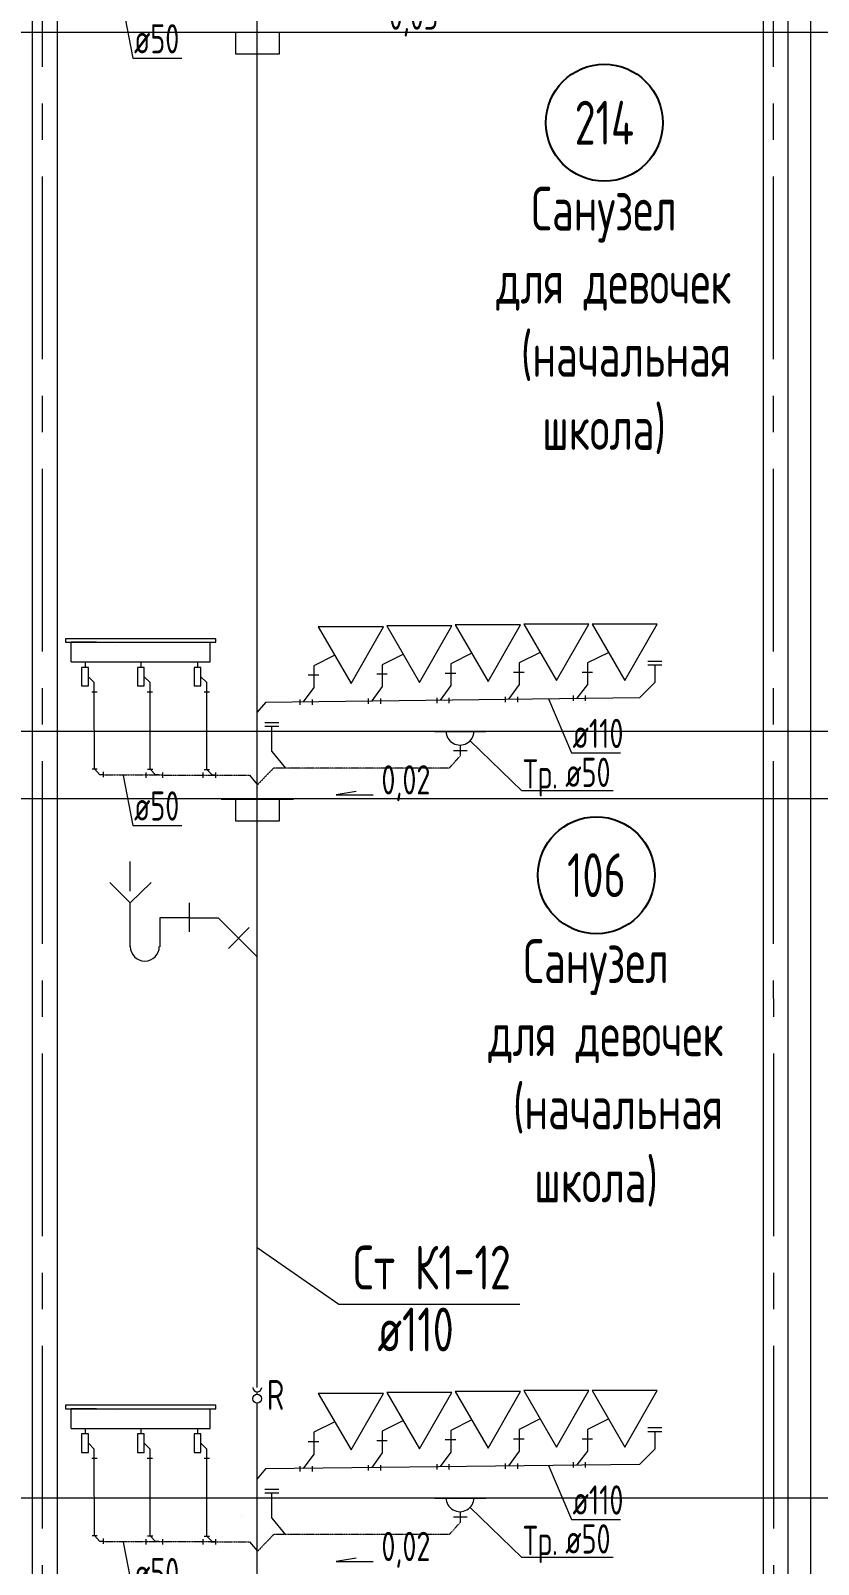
# Model space of a CAD drawing. Header units: millimetres. Extents: x -8689834 to 9419935, y -370377 to 166066.
# Drawn here: x -237471 to -232081, y -19607 to -9113 of the extents above; entities that cross this region are included whole.
import ezdxf
from ezdxf.enums import TextEntityAlignment as Align

# ---------------------------------------------------------------- set-up
doc = ezdxf.new("R2010")
doc.units = ezdxf.units.MM
doc.header["$MEASUREMENT"] = 0
doc.linetypes.add('CENTER', pattern=[2, 1.25, -0.25, 0.25, -0.25])
doc.linetypes.add('gost5', pattern=[0.137795, 0.098425, -0.03937, 0, 0])
doc.layers.get('0').update_dxf_attribs({"color": 250, "lineweight": 9})
for name, color, linetype, lineweight in [('_0', 250, 'Continuous', 9), ('АР_Маркер экспликации', 239, 'Continuous', 13), ('АР_Номер помещения', 1, 'Continuous', 25), ('АР_Оси', 195, 'Continuous', 9), ('АР_Помещения_площадь', 19, 'Continuous', 9), ('ВК_канализация', 32, 'Continuous', 30)]:
    doc.layers.add(name, color=color, linetype=linetype, lineweight=lineweight)
for name, color, linetype in [('PDF _0', 7, 'Continuous'), ('PDF __ВК-Text В1', 7, 'Continuous'), ('PDF __ВК-В1', 5, 'Continuous'), ('PDF __ВК-противопожарные муфты', 1, 'Continuous'), ('PDF __ВК-стены', 7, 'Continuous'), ('PDF __К14', 3, 'Continuous'), ('PDF __Сантехника', 7, 'Continuous'), ('PDF _TEKSTBK', 7, 'Continuous'), ('АР_Таблицы', 250, 'Continuous')]:
    doc.layers.add(name, color=color, linetype=linetype)
doc.layers.add('PDF __ВК-К1', color=7, linetype='Continuous', true_color=0xb80000)
doc.styles.add('ISOCPEUR', font='isocpeur.ttf', dxfattribs={"width": 0.7})
doc.styles.get("Standard").update_dxf_attribs({"font": 'isocpeur.ttf', "width": 0.7})

# ---------------------------------------------------------------- blocks, each defined once
blk = doc.blocks.new('*U3376')
at = {"layer": 'АР_Номер помещения', "color": 7}
blk.add_circle((-15720, 4793), 400, dxfattribs=at)
at = {"layer": 'АР_Помещения_площадь', "color": 7}
blk.add_line((-13545, 633), (-13545, 633), dxfattribs=at)
at = {"color": 7, "style": 'ISOCPEUR', "width": 0.7, "flags": 1}
blk.add_attdef('КАТЕГОРИЯ', (-499, -2092), '', height=250, dxfattribs=at)
at = {"layer": 'АР_Номер помещения', "color": 7, "style": 'ISOCPEUR', "width": 0.7}
blk.add_attdef('НОМЕР_ПОМЕЩЕНИЯ', text='', height=300, dxfattribs=at).set_placement((-15720, 4793), align=Align.MIDDLE_CENTER)
at = {"layer": 'АР_Помещения_площадь', "color": 7, "lineweight": 30, "width": 0.7, "flags": 104}
blk.add_attdef('ИМЯ_ПОМЕЩЕНИЯ', text='', height=100, dxfattribs=at).set_placement((158, 1217), align=Align.MIDDLE_CENTER)
at = {"layer": 'АР_Помещения_площадь', "color": 7, "style": 'ISOCPEUR', "width": 0.7}
blk.add_attdef('ПЛОЩАДЬ_ПОМЕЩЕНИЯ', text='', height=200, dxfattribs=at).set_placement((-13540, 880), align=Align.MIDDLE_RIGHT)
blk = doc.blocks.new('*U3377')
at = {"layer": 'АР_Номер помещения', "color": 7}
blk.add_circle((-15720, 4793), 400, dxfattribs=at)
at = {"layer": 'АР_Помещения_площадь', "color": 7}
blk.add_line((-13545, 633), (-13545, 633), dxfattribs=at)
at = {"color": 7, "style": 'ISOCPEUR', "width": 0.7, "flags": 1}
blk.add_attdef('КАТЕГОРИЯ', (-499, -2092), '', height=250, dxfattribs=at)
at = {"layer": 'АР_Номер помещения', "color": 7, "style": 'ISOCPEUR', "width": 0.7}
blk.add_attdef('НОМЕР_ПОМЕЩЕНИЯ', text='', height=300, dxfattribs=at).set_placement((-15720, 4793), align=Align.MIDDLE_CENTER)
at = {"layer": 'АР_Помещения_площадь', "color": 7, "lineweight": 30, "width": 0.7, "flags": 104}
blk.add_attdef('ИМЯ_ПОМЕЩЕНИЯ', text='', height=100, dxfattribs=at).set_placement((158, 1217), align=Align.MIDDLE_CENTER)
at = {"layer": 'АР_Помещения_площадь', "color": 7, "style": 'ISOCPEUR', "width": 0.7}
blk.add_attdef('ПЛОЩАДЬ_ПОМЕЩЕНИЯ', text='', height=200, dxfattribs=at).set_placement((-13540, 880), align=Align.MIDDLE_RIGHT)
blk = doc.blocks.new('*U3320')
at = {"layer": 'АР_Номер помещения', "color": 7}
blk.add_circle((-15720, 4793), 400, dxfattribs=at)
at = {"layer": 'АР_Помещения_площадь', "color": 7}
blk.add_line((-13545, 633), (-13545, 633), dxfattribs=at)
at = {"color": 7, "style": 'ISOCPEUR', "width": 0.7, "flags": 1}
blk.add_attdef('КАТЕГОРИЯ', (-499, -2092), '', height=250, dxfattribs=at)
at = {"layer": 'АР_Номер помещения', "color": 7, "style": 'ISOCPEUR', "width": 0.7}
blk.add_attdef('НОМЕР_ПОМЕЩЕНИЯ', text='', height=300, dxfattribs=at).set_placement((-15720, 4793), align=Align.MIDDLE_CENTER)
at = {"layer": 'АР_Помещения_площадь', "color": 7, "lineweight": 30, "width": 0.7, "flags": 104}
blk.add_attdef('ИМЯ_ПОМЕЩЕНИЯ', text='', height=100, dxfattribs=at).set_placement((158, 1217), align=Align.MIDDLE_CENTER)
at = {"layer": 'АР_Помещения_площадь', "color": 7, "style": 'ISOCPEUR', "width": 0.7}
blk.add_attdef('ПЛОЩАДЬ_ПОМЕЩЕНИЯ', text='', height=200, dxfattribs=at).set_placement((-13540, 880), align=Align.MIDDLE_RIGHT)
blk = doc.blocks.new('*U3314')
at = {"layer": 'АР_Номер помещения', "color": 7}
blk.add_circle((-15720, 4793), 400, dxfattribs=at)
at = {"layer": 'АР_Помещения_площадь', "color": 7}
blk.add_line((-13545, 633), (-13545, 633), dxfattribs=at)
at = {"color": 7, "style": 'ISOCPEUR', "width": 0.7, "flags": 1}
blk.add_attdef('КАТЕГОРИЯ', (-499, -2092), '', height=250, dxfattribs=at)
at = {"layer": 'АР_Номер помещения', "color": 7, "style": 'ISOCPEUR', "width": 0.7}
blk.add_attdef('НОМЕР_ПОМЕЩЕНИЯ', text='', height=300, dxfattribs=at).set_placement((-15720, 4793), align=Align.MIDDLE_CENTER)
at = {"layer": 'АР_Помещения_площадь', "color": 7, "lineweight": 30, "width": 0.7, "flags": 104}
blk.add_attdef('ИМЯ_ПОМЕЩЕНИЯ', text='', height=100, dxfattribs=at).set_placement((158, 1217), align=Align.MIDDLE_CENTER)
at = {"layer": 'АР_Помещения_площадь', "color": 7, "style": 'ISOCPEUR', "width": 0.7}
blk.add_attdef('ПЛОЩАДЬ_ПОМЕЩЕНИЯ', text='', height=200, dxfattribs=at).set_placement((-13540, 880), align=Align.MIDDLE_RIGHT)

msp = doc.modelspace()

# ---------------------------------------------------------------- linework, layer by layer
at = {"layer": '_0', "color": 244, "ltscale": 500, "true_color": 0x991b1e}
for points in [[(-235820.4, -14045), (-235726.5, -14158.9)], [(-235820.4, -19289.9), (-235726.5, -19403.8)]]:
    msp.add_lwpolyline(points, dxfattribs=at)
at = {"layer": 'PDF _0', "color": 3, "lineweight": 13}
for centre in [(-234533.2, -13906.4), (-234533.2, -13906.4), (-234533.2, -19151.3), (-234533.2, -19151.3)]:
    msp.add_arc(centre, 95.2, 179.99999, 0.00001, dxfattribs=at)
at = {"layer": 'PDF __ВК-Text В1', "lineweight": 13}
for points in [[(-235244, -14318.6), (-235380.3, -14341.6), (-235126.9, -14341.6)], [(-235244, -19563.5), (-235380.3, -19586.5), (-235126.9, -19586.5)]]:
    msp.add_lwpolyline(points, dxfattribs=at)
at = {"layer": 'PDF __ВК-В1', "color": 244, "lineweight": 13, "true_color": 0x991b1e}
for points in [[(-235920.4, -18396.3), (-235920.3, -2230.1)], [(-235921.4, -19994.7), (-235921.4, -18503.1)]]:
    msp.add_lwpolyline(points, dxfattribs=at)
at = {"layer": 'PDF __ВК-К1', "color": 244, "lineweight": 13, "true_color": 0x991b1e}
for points in [[(-233248.4, -13426.5), (-233151.2, -13426.5)], [(-235499.7, -13524.1), (-235572.3, -13524.1)], [(-235534.3, -13458.5), (-235534.3, -13607)], [(-235030.7, -13517), (-235103.2, -13517)], [(-235065.2, -13451.4), (-235065.2, -13599.9)], [(-234562.5, -13511.1), (-234635, -13511.1)], [(-234597, -13445.4), (-234597, -13594)], [(-234094.3, -13505.1), (-234166.8, -13505.1)], [(-234128.8, -13439.5), (-234128.8, -13588)], [(-233626, -13505.1), (-233698.5, -13505.1)], [(-233660.5, -13439.5), (-233660.5, -13588)], [(-233305.4, -13678), (-233198.6, -13571.3), (-233198.6, -13452.6)], [(-233248.4, -13452.6), (-233151.2, -13452.6)], [(-237053, -13636.2), (-237016.6, -13636.2)], [(-237034.1, -14164.9), (-237035.6, -13631.1)], [(-236673.1, -13636.2), (-236636.7, -13636.2)], [(-236654, -14167.2), (-236654, -13634.9)], [(-236284.5, -13636.2), (-236248, -13636.2)], [(-236265.4, -14168.5), (-236265.4, -13636.2)], [(-235534.3, -13607), (-235606.8, -13706.2)], [(-235065.2, -13599.9), (-235137.7, -13699.1)], [(-234597, -13594), (-234669.5, -13693.2)], [(-234128.8, -13588), (-234201.3, -13687.2)], [(-233660.5, -13588), (-233733.1, -13681.3)], [(-233305.4, -13678), (-235864.9, -13709.4)], [(-235627.4, -13726.7), (-235627.4, -13690.2)], [(-235543.7, -13726.7), (-235543.7, -13690.2)], [(-235158.4, -13719.6), (-235158.4, -13683.2)], [(-235074.6, -13719.6), (-235074.6, -13683.2)], [(-234690.2, -13713.6), (-234690.2, -13677.2)], [(-234606.4, -13713.6), (-234606.4, -13677.2)], [(-234221.9, -13707.7), (-234221.9, -13671.2)], [(-234138.2, -13707.7), (-234138.2, -13671.2)], [(-233757.6, -13698.9), (-233757.6, -13662.5)], [(-233673.9, -13698.9), (-233673.9, -13662.5)], [(-235869.9, -13846.4), (-235772.6, -13846.4)], [(-235869.9, -13872.5), (-235772.6, -13872.5)], [(-235820.4, -14045), (-235821.3, -13872.5), (-235821.3, -13872.5)], [(-234704.6, -13908.5), (-234357.5, -13908.5)], [(-234484.5, -14039.8), (-234577.6, -14039.8)], [(-234484.5, -14039.8), (-234577.6, -14039.8)], [(-234531, -14073.6), (-234530.4, -14001.7)], [(-237051.4, -14165), (-237015, -14165)], [(-236973.2, -14205.3), (-236997.4, -14205.3), (-237034.1, -14165)], [(-236973.4, -14220.5), (-236973.4, -14184)], [(-236682, -14189.1), (-236682, -14225.6)], [(-236672.6, -14167.2), (-236636.2, -14167.2)], [(-236593.5, -14206.1), (-236616, -14206.1), (-236654, -14167.2)], [(-236568.2, -14189.1), (-236568.2, -14225.6)], [(-236293.3, -14189.1), (-236293.3, -14225.6)], [(-236284.2, -14168.5), (-236247.7, -14168.5)], [(-236204.8, -14207.1), (-236227.4, -14207.1), (-236265.4, -14168.5)], [(-236204.9, -14225.6), (-236204.9, -14189.1)], [(-233248.4, -18671.4), (-233151.2, -18671.4)], [(-235499.7, -18769), (-235572.3, -18769)], [(-235534.3, -18703.4), (-235534.3, -18851.9)], [(-235030.7, -18761.9), (-235103.2, -18761.9)], [(-235065.2, -18696.3), (-235065.2, -18844.8)], [(-234562.5, -18755.9), (-234635, -18755.9)], [(-234597, -18690.3), (-234597, -18838.9)], [(-234094.3, -18750), (-234166.8, -18750)], [(-234128.8, -18684.4), (-234128.8, -18832.9)], [(-233626, -18750), (-233698.5, -18750)], [(-233660.5, -18684.4), (-233660.5, -18832.9)], [(-233305.4, -18922.9), (-233198.6, -18816.1), (-233198.6, -18697.5)], [(-233248.4, -18697.5), (-233151.2, -18697.5)], [(-237053, -18881.1), (-237016.6, -18881.1)], [(-237034.1, -19409.8), (-237035.6, -18876)], [(-236673.1, -18881.1), (-236636.7, -18881.1)], [(-236654, -19412), (-236654, -18879.8)], [(-236284.5, -18881.1), (-236248, -18881.1)], [(-236265.4, -19413.4), (-236265.4, -18881.1)], [(-235534.3, -18851.9), (-235606.8, -18951.1)], [(-235065.2, -18844.8), (-235137.7, -18944)], [(-234597, -18838.9), (-234669.5, -18938.1)], [(-234128.8, -18832.9), (-234201.3, -18932.1)], [(-233660.5, -18832.9), (-233733.1, -18926.2)], [(-233305.4, -18922.9), (-235864.9, -18954.3)], [(-235627.4, -18971.6), (-235627.4, -18935.1)], [(-235543.7, -18971.6), (-235543.7, -18935.1)], [(-235158.4, -18964.5), (-235158.4, -18928)], [(-235074.6, -18964.5), (-235074.6, -18928)], [(-234690.2, -18958.5), (-234690.2, -18922.1)], [(-234606.4, -18958.5), (-234606.4, -18922.1)], [(-234221.9, -18952.6), (-234221.9, -18916.1)], [(-234138.2, -18952.6), (-234138.2, -18916.1)], [(-233757.6, -18943.8), (-233757.6, -18907.3)], [(-233673.9, -18943.8), (-233673.9, -18907.3)], [(-235869.9, -19091.3), (-235772.6, -19091.3)], [(-235869.9, -19117.4), (-235772.6, -19117.4)], [(-235820.4, -19289.9), (-235821.3, -19117.4), (-235821.3, -19117.4)], [(-234704.6, -19153.4), (-234357.5, -19153.4)], [(-234484.5, -19284.6), (-234577.6, -19284.6)], [(-234484.5, -19284.6), (-234577.6, -19284.6)], [(-234531, -19318.5), (-234530.4, -19246.5)], [(-237051.4, -19409.8), (-237015, -19409.8)], [(-236973.2, -19450.2), (-236997.4, -19450.2), (-237034.1, -19409.8)], [(-236672.6, -19412), (-236636.2, -19412)], [(-236593.5, -19451), (-236616, -19451), (-236654, -19412)], [(-236973.4, -19465.4), (-236973.4, -19428.9)], [(-236682, -19434), (-236682, -19470.4)], [(-236568.2, -19434), (-236568.2, -19470.4)], [(-236293.3, -19434), (-236293.3, -19470.4)], [(-236284.2, -19413.4), (-236247.7, -19413.4)], [(-236204.8, -19451.9), (-236227.4, -19451.9), (-236265.4, -19413.4)], [(-236204.9, -19470.4), (-236204.9, -19434)]]:
    msp.add_lwpolyline(points, dxfattribs=at)
at = {"layer": 'PDF __ВК-К1', "lineweight": 13}
for points in [[(-234704.6, -13908.5), (-234357.5, -13908.5)], [(-236387.7, -15081), (-236387.7, -15279.9)], [(-236387.7, -15182.6), (-236586.7, -15182.6)], [(-236387.7, -15182.6), (-236188.8, -15182.6), (-235922.1, -15449.3)], [(-235977.1, -15250.3), (-236116.8, -15394.2)], [(-234704.6, -19153.4), (-234357.5, -19153.4)]]:
    msp.add_lwpolyline(points, dxfattribs=at)
at = {"layer": 'PDF __ВК-К1', "color": 244, "linetype": 'gost5', "lineweight": 13, "ltscale": 0.5, "true_color": 0x991b1e}
for points in [[(-234531, -14073.6), (-234607.2, -14158.3), (-235808.7, -14158.3), (-235918.8, -14272.6)], [(-234531, -19318.5), (-234607.2, -19403.2), (-235808.7, -19403.2), (-235918.8, -19517.5)]]:
    msp.add_lwpolyline(points, dxfattribs=at)
at = {"layer": 'PDF __ВК-противопожарные муфты', "lineweight": 13}
for points in [[(-236166.9, -9122.9), (-235921.4, -9122.9), (-235671.6, -9122.9)], [(-236069.5, -9122.9), (-236069.5, -9271.1), (-235769, -9271.1), (-235769, -9122.9)], [(-236166.9, -14372.1), (-235921.4, -14372.1), (-235671.6, -14372.1)], [(-236069.5, -14372.1), (-236069.5, -14520.2), (-235769, -14520.2), (-235769, -14372.1)]]:
    msp.add_lwpolyline(points, dxfattribs=at)
at = {"layer": 'PDF __ВК-стены', "color": 18, "lineweight": 13, "true_color": 0x000000}
for points in [[(-237459.8, 2298.1), (-237459.8, -24400.4)], [(-237290.4, 2298.1), (-237290.4, -24400.4)], [(-232459, 2298.1), (-232459, -24400.4)], [(-232289.6, 2298.1), (-232289.6, -24400.4)], [(-232134, 2298.1), (-232134, -24400.4)], [(-278656.6, -9122.9), (-223080.9, -9122.9)], [(-278656.6, -13906.4), (-223080.9, -13906.4)], [(-278656.6, -14367.8), (-223080.9, -14367.8)], [(-278656.6, -19151.3), (-223080.9, -19151.3)]]:
    msp.add_lwpolyline(points, dxfattribs=at)
at = {"layer": 'PDF __К14', "lineweight": 13}
msp.add_lwpolyline([(-236789.9, -15000.6), (-236789.9, -14797.4)], dxfattribs=at)
at = {"layer": 'PDF __Сантехника', "lineweight": 13}
for points in [[(-235278.6, -13579.4), (-235057.6, -13192.5), (-235503.2, -13192.5)], [(-234809.6, -13572.3), (-234588.5, -13185.4), (-235034.1, -13185.4)], [(-234341.4, -13566.3), (-234120.3, -13179.4), (-234565.9, -13179.4)], [(-233873.2, -13560.4), (-233652.1, -13173.5), (-234097.7, -13173.5)], [(-233404.9, -13560.4), (-233183.8, -13173.5), (-233629.5, -13173.5)], [(-236204.7, -13273.6), (-237231.7, -13273.6), (-237231.7, -13297.9), (-236204.7, -13297.9)], [(-237075.6, -13469.6), (-237122.4, -13469.6), (-237122.4, -13596.3), (-237075.6, -13596.3)], [(-236695.6, -13469.6), (-236740.8, -13469.6), (-236740.8, -13596.3), (-236695.6, -13596.3)], [(-236307, -13469.6), (-236352.1, -13469.6), (-236352.1, -13596.3), (-236307, -13596.3)], [(-235278.6, -18824.3), (-235057.6, -18437.4), (-235503.2, -18437.4)], [(-234809.6, -18817.2), (-234588.5, -18430.3), (-235034.1, -18430.3)], [(-234341.4, -18811.2), (-234120.3, -18424.3), (-234565.9, -18424.3)], [(-233873.2, -18805.3), (-233652.1, -18418.4), (-234097.7, -18418.4)], [(-233404.9, -18805.3), (-233183.8, -18418.4), (-233629.5, -18418.4)], [(-236204.7, -18518.5), (-237231.7, -18518.5), (-237231.7, -18542.8), (-236204.7, -18542.8)], [(-237075.6, -18714.5), (-237122.4, -18714.5), (-237122.4, -18841.2), (-237075.6, -18841.2)], [(-236695.6, -18714.5), (-236740.8, -18714.5), (-236740.8, -18841.2), (-236695.6, -18841.2)], [(-236307, -18714.5), (-236352.1, -18714.5), (-236352.1, -18841.2), (-236307, -18841.2)]]:
    msp.add_lwpolyline(points, close=True, dxfattribs=at)
for points in [[(-237193.6, -13431.5), (-237193.6, -13297.9)], [(-237020.1, -13297.9), (-237193.6, -13297.9)], [(-236242.8, -13431.5), (-236242.8, -13297.9)], [(-235389.2, -13385.9), (-235534.3, -13458.5)], [(-234920.1, -13378.8), (-235065.2, -13451.4)], [(-234451.9, -13372.9), (-234597, -13445.4)], [(-233983.7, -13366.9), (-234128.8, -13439.5)], [(-233515.5, -13366.9), (-233660.5, -13439.5)], [(-237193.6, -13431.5), (-236242.8, -13431.5)], [(-237098.1, -13431.5), (-237098.1, -13469.6)], [(-237035.7, -13573.7), (-237075.6, -13533.8)], [(-236718.2, -13431.5), (-236718.2, -13469.6)], [(-236654, -13573.7), (-236695.6, -13533.8)], [(-236329.6, -13431.5), (-236329.6, -13469.6)], [(-236265.4, -13573.7), (-236307, -13533.8)], [(-237035.7, -13636.2), (-237035.7, -13573.7)], [(-236654, -13636.2), (-236654, -13573.7)], [(-236265.4, -13636.2), (-236265.4, -13573.7)], [(-237193.6, -18676.4), (-237193.6, -18542.8)], [(-237020.1, -18542.8), (-237193.6, -18542.8)], [(-236242.8, -18676.4), (-236242.8, -18542.8)], [(-237193.6, -18676.4), (-236242.8, -18676.4)], [(-237098.1, -18676.4), (-237098.1, -18714.5)], [(-236718.2, -18676.4), (-236718.2, -18714.5)], [(-236329.6, -18676.4), (-236329.6, -18714.5)], [(-235389.2, -18630.8), (-235534.3, -18703.4)], [(-234920.1, -18623.7), (-235065.2, -18696.3)], [(-234451.9, -18617.8), (-234597, -18690.3)], [(-233983.7, -18611.8), (-234128.8, -18684.4)], [(-233515.5, -18611.8), (-233660.5, -18684.4)], [(-237035.7, -18818.6), (-237075.6, -18778.7)], [(-236654, -18818.6), (-236695.6, -18778.7)], [(-236265.4, -18818.6), (-236307, -18778.7)], [(-237035.7, -18881.1), (-237035.7, -18818.6)], [(-236654, -18881.1), (-236654, -18818.6)], [(-236265.4, -18881.1), (-236265.4, -18818.6)]]:
    msp.add_lwpolyline(points, dxfattribs=at)
at = {"layer": 'PDF _TEKSTBK', "lineweight": 13}
for points in [[(-236789.9, -15081), (-236929.6, -14941.3)], [(-236789.9, -15381.5), (-236789.9, -15081), (-236645.9, -14941.3)], [(-236586.7, -15182.6), (-236586.7, -15381.5)]]:
    msp.add_lwpolyline(points, dxfattribs=at)
msp.add_arc((-236690.4, -15379.4), 99.5, 180.00001, 359.99999, dxfattribs=at)
at = {"layer": 'АР_Оси', "color": 18, "linetype": 'CENTER', "lineweight": 13, "ltscale": 1000, "true_color": 0x000000}
for p, q in [((-237390.9, -25361.3), (-237390.9, 5667)), ((-232384.4, -25361.3), (-232393, 5648.9))]:
    msp.add_line(p, q, dxfattribs=at)
at = {"layer": 'ВК_канализация', "color": 18, "lineweight": 13, "ltscale": 500, "true_color": 0x000000}
for points in [[(-236838.5, -8959.9), (-236771.7, -9301.8), (-236436.5, -9301.8)], [(-233928.5, -13685.7), (-233770.7, -14054.3), (-233435.5, -14054.3)], [(-233485.5, -14314.4), (-234110.4, -14314.4), (-234464.6, -13972.6)], [(-236838.5, -14209), (-236771.7, -14550.9), (-236436.5, -14550.9)], [(-234124.2, -17829.7), (-235363.3, -17829.7), (-235920.4, -17442.1)], [(-233928.5, -18930.5), (-233770.7, -19299.2), (-233435.5, -19299.2)], [(-233485.5, -19559.3), (-234110.4, -19559.3), (-234464.6, -19217.4)], [(-236838.5, -19453.9), (-236771.7, -19795.8), (-236436.5, -19795.8)]]:
    msp.add_lwpolyline(points, dxfattribs=at)
at = {"layer": 'ВК_канализация', "color": 244, "lineweight": 13, "ltscale": 500, "true_color": 0x991b1e}
for points in [[(-235864.9, -13709.4), (-235921.4, -13776.4)], [(-235973.4, -14207.3), (-235918.8, -14272.6)], [(-235921, -18443.1), (-235920.8, -18426.3)], [(-235864.9, -18954.3), (-235921.4, -19021.3)], [(-235973.4, -19452.1), (-235918.8, -19517.5)]]:
    msp.add_lwpolyline(points, dxfattribs=at)
at = {"layer": 'ВК_канализация', "color": 244, "linetype": 'gost5', "lineweight": 13, "ltscale": 0.5, "true_color": 0x991b1e}
for points in [[(-236973.2, -14205.3), (-235973.4, -14207.3)], [(-236973.2, -19450.2), (-235973.4, -19452.1)]]:
    msp.add_lwpolyline(points, dxfattribs=at)
at = {"layer": 'ВК_канализация', "color": 244, "lineweight": 13, "ltscale": 500, "true_color": 0x991b1e}
msp.add_circle((-235921.4, -18473.1), 30, dxfattribs=at)
msp.add_arc((-235920.4, -18396.3), 30, 179.27075, 359.27075, dxfattribs=at)

# ---------------------------------------------------------------- block references
at = {"layer": 'АР_Маркер экспликации', "color": 7, "lineweight": 13}
ref = msp.add_blockref('*U3314', (-223343.6, -13956.5), dxfattribs=at)
ref.add_attrib('НОМЕР_ПОМЕЩЕНИЯ', '408', dxfattribs={"layer": 'АР_Номер помещения', "color": 7, "height": 300, "style": 'ISOCPEUR', "width": 0.7}).set_placement((-239063.3, -9163.2), align=Align.MIDDLE_CENTER)
ref = msp.add_blockref('*U3377', (-217825.8, -14536.5), dxfattribs=at)
ref.add_attrib('НОМЕР_ПОМЕЩЕНИЯ', '214', dxfattribs={"layer": 'АР_Номер помещения', "color": 7, "height": 300, "style": 'ISOCPEUR', "width": 0.7}).set_placement((-233545.6, -9743.1), align=Align.MIDDLE_CENTER)
ref = msp.add_blockref('*U3314', (-223343.6, -19201.4), dxfattribs=at)
ref.add_attrib('НОМЕР_ПОМЕЩЕНИЯ', '408', dxfattribs={"layer": 'АР_Номер помещения', "color": 7, "height": 300, "style": 'ISOCPEUR', "width": 0.7}).set_placement((-239063.3, -14408), align=Align.MIDDLE_CENTER)
ref = msp.add_blockref('*U3376', (-217880.2, -19685), dxfattribs=at)
ref.add_attrib('НОМЕР_ПОМЕЩЕНИЯ', '106', dxfattribs={"layer": 'АР_Номер помещения', "color": 7, "height": 300, "style": 'ISOCPEUR', "width": 0.7}).set_placement((-233600, -14891.6), align=Align.MIDDLE_CENTER)
ref = msp.add_blockref('*U3320', (-222486.8, -19903.3), dxfattribs=at)
ref.add_attrib('НОМЕР_ПОМЕЩЕНИЯ', '114', dxfattribs={"layer": 'АР_Номер помещения', "color": 7, "height": 300, "style": 'ISOCPEUR', "width": 0.7}).set_placement((-238206.5, -15109.9), align=Align.MIDDLE_CENTER)

# ---------------------------------------------------------------- texts
at = {"layer": 'АР_Таблицы', "lineweight": 13, "ltscale": 100, "attachment_point": 4, "style": 'ISOCPEUR'}
for s, insert, char_height, width in [('\\pxi-1,l1,t1,5;0,03', (-235020.3, -9030.5), 200, 7500), ('\\pxi-1,l1,t1,5;ø50', (-236764, -9169.1), 200, 7500), ('\\pxi-1,l1,qc,t1,5;Санузел\\P для девочек (начальная \\Pшкола)', (-235092.4, -11096), 300, 3089.672), ('\\pxi-1,l1,t1,5;ø110', (-233763, -13921.6), 200, 7500), ('\\pxi-1,l1,t1,5;0,02', (-235071.2, -14262.6), 200, 7500), ('\\pxi-1,l1,t1,5;ø50', (-236764, -14418.2), 200, 7500), ('\\pxi-1,l1,qc,t1,5;Санузел\\P для девочек (начальная \\Pшкола)', (-235146.8, -16244.5), 300, 3089.672), ('\\pxi-1,l1,t1,5;Ст К1-12', (-235264.3, -17576.5), 300, 7500), ('\\pxi-1,l1,t1,5;ø110', (-235098.2, -18000), 300, 7500), ('\\pxi-1,l1,t1,5;ø110', (-233763, -19166.5), 200, 7500), ('\\pxi-1,l1,t1,5;0,02', (-235071.2, -19507.5), 200, 7500), ('\\pxi-1,l1,t1,5;ø50', (-236764, -19663.1), 200, 7500)]:
    msp.add_mtext(s, dxfattribs=dict(at, insert=insert, char_height=char_height, width=width))
at = {"layer": 'ВК_канализация', "color": 18, "lineweight": 13, "ltscale": 100, "true_color": 0x000000, "attachment_point": 4, "style": 'ISOCPEUR'}
for s, insert, char_height, width in [('Тр.', (-234101.5, -14226), 200, 5891.51), ('\\pxi-1,l1,t1,5;ø50', (-233813, -14187.9), 200, 7500), ('R', (-235854.9, -18447.5), 205.4, 5730.034), ('Тр.', (-234101.5, -19470.9), 200, 5891.51), ('\\pxi-1,l1,t1,5;ø50', (-233813, -19432.7), 200, 7500)]:
    msp.add_mtext(s, dxfattribs=dict(at, insert=insert, char_height=char_height, width=width))

doc.saveas('drawing.dxf')
